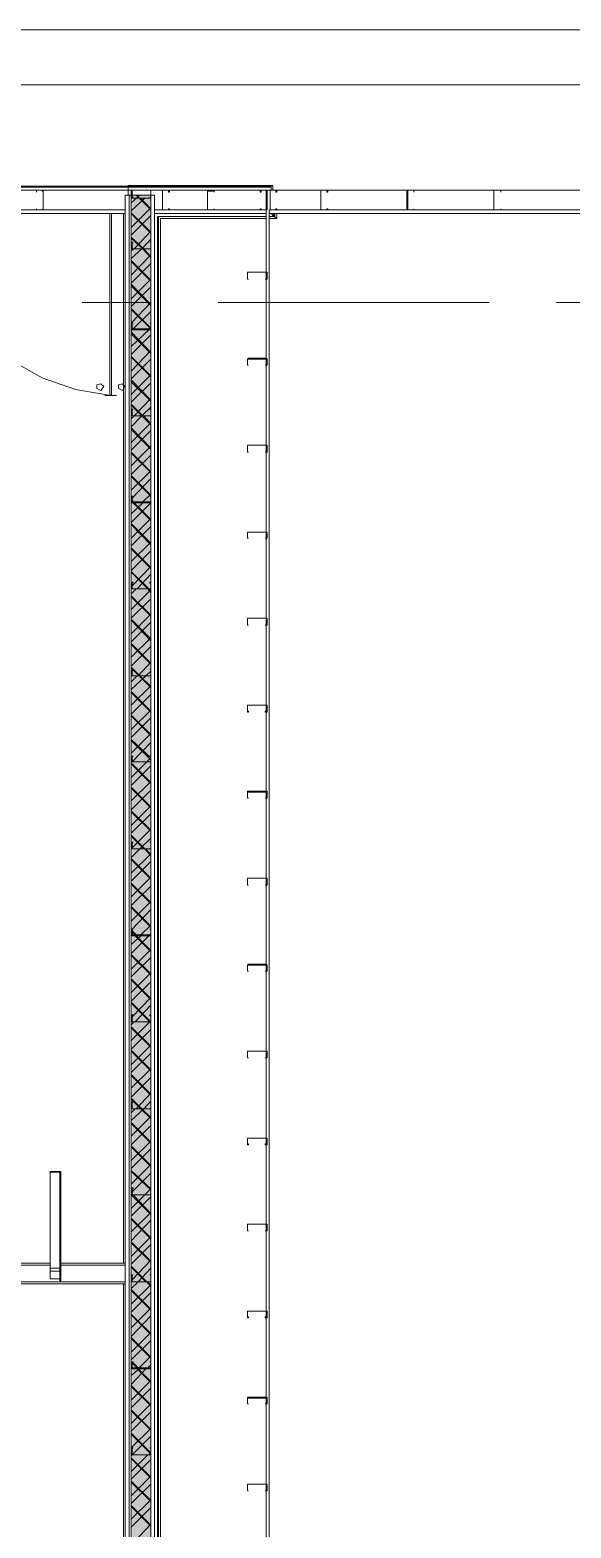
# Model space of a CAD drawing. Header units: metres. Extents: x 29 to 268, y -7 to 151.
# Drawn here: x 86.22 to 88.76, y 28.26 to 35.29 of the extents above; entities that cross this region are included whole.
import ezdxf

# ---------------------------------------------------------------- set-up
doc = ezdxf.new("R2010")
doc.units = ezdxf.units.M
doc.layers.add('HVAC - Ductos', color=5, linetype='Continuous', lineweight=50)
doc.layers.add('PDF2_Geometry', color=7, linetype='Continuous', true_color=0xaaaaaa)
doc.layers.add('PDF2_Solid Fills', color=7, linetype='Continuous', true_color=0xffffff)

msp = doc.modelspace()

# ---------------------------------------------------------------- hatches: boundary and pattern name
at = {"layer": 'PDF2_Solid Fills', "lineweight": 0, "transparency": 33554559}
h = msp.add_hatch(color=256, dxfattribs=at)
h.paths.add_polyline_path([(86.7874, 31.0433), (86.7874, 34.5129), (86.7003, 34.5129), (86.7003, 31.0433)])
h.paths.add_polyline_path([(86.7874, 26.1666), (86.7003, 26.1666), (86.7003, 24.4753), (86.7874, 24.4753)])
h.paths.add_polyline_path([(86.7874, 28.197), (86.7003, 28.197), (86.7003, 26.1712), (86.7874, 26.1712)])
h.paths.add_polyline_path([(86.7874, 31.0388), (86.7003, 31.0388), (86.7003, 28.2016), (86.7874, 28.2016)])
h = msp.add_hatch(color=256, dxfattribs=at)
h.paths.add_polyline_path([(86.7874, 24.489), (86.7874, 31.0388), (86.7003, 31.0388), (86.7003, 24.489)])
h.paths.add_polyline_path([(86.7874, 33.0737), (86.7874, 34.4991), (86.7003, 34.4991), (86.7003, 33.0737)])
h.paths.add_polyline_path([(86.7874, 33.0692), (86.7003, 33.0692), (86.7003, 31.0433), (86.7874, 31.0433)])

# ---------------------------------------------------------------- linework, layer by layer
at = {"layer": 'HVAC - Ductos', "lineweight": 0}
msp.add_lwpolyline([(88.9507, 35.0309), (81.0719, 35.0309), (81.0719, 35.2875), (88.9507, 35.2875)], close=True, dxfattribs=at)
at = {"layer": 'PDF2_Geometry', "lineweight": 0}
for points in [[(87.3511, 34.5359), (87.3511, 34.5541), (87.3511, 34.5496), (87.3511, 34.5359), (86.6819, 34.5359), (86.6819, 34.5129), (86.6819, 34.5359), (78.8535, 34.5359), (86.6819, 34.5359), (86.6819, 34.5496), (78.2256, 34.5496), (78.2256, 34.5541), (78.8856, 34.5541), (78.8856, 34.5587), (78.2256, 34.5587), (74.5497, 34.5587), (65.4059, 34.5587), (65.4059, 34.5541), (74.5497, 34.5541), (74.5497, 34.5221), (74.5497, 34.5541), (65.4059, 34.5541), (64.2463, 34.5541)], [(87.3511, 34.5541), (86.6819, 34.5541), (86.6819, 34.5587), (87.3603, 34.5587), (86.6819, 34.5587), (86.6819, 34.5541), (86.6819, 34.5496), (78.2256, 34.5496), (78.2256, 34.5359), (78.2302, 34.5359), (78.2256, 34.5359)], [(86.6682, 34.5541), (86.4069, 34.5541)], [(86.6957, 34.5129), (86.6682, 34.5129), (86.6682, 24.4753), (86.6957, 24.4753)], [(86.6819, 34.5541), (87.3511, 34.5541)], [(86.6819, 34.5496), (86.6819, 34.5541)], [(86.6819, 34.5359), (86.6819, 34.5496)], [(87.3511, 34.5496), (86.6819, 34.5496)], [(86.6819, 34.5496), (87.3511, 34.5496)], [(86.6819, 34.5359), (87.3511, 34.5359)], [(86.6957, 24.489), (86.6957, 24.4753), (86.6865, 24.4753), (86.6865, 34.5129), (86.6957, 34.5129), (86.6957, 34.4991), (86.7874, 34.4991), (86.7874, 24.489), (86.7003, 24.489)], [(86.6957, 34.4763), (86.7369, 34.5129)], [(86.7598, 34.4991), (86.6957, 34.4396)], [(86.7003, 24.4753), (86.7874, 24.4753), (86.8057, 24.4753), (86.8057, 34.5129), (86.7874, 34.5129), (86.7003, 34.5129)], [(86.7003, 34.5129), (86.7874, 34.5129), (86.7003, 34.5129), (86.7874, 34.5129), (86.8057, 34.5129), (86.8057, 24.4753), (86.7874, 24.4753), (86.7003, 24.4753), (86.7874, 24.4753)], [(86.7003, 24.4753), (86.7874, 24.4753), (86.7874, 34.5129)], [(86.7049, 34.5037), (86.7049, 34.5037)], [(86.7874, 34.4442), (86.7186, 34.5129)], [(86.7874, 34.4487), (86.7415, 34.4991)], [(86.7828, 34.5037), (86.7828, 34.5037)], [(86.8057, 24.4753), (86.8057, 34.5129), (86.8057, 24.4753)], [(88.9094, 33.7429), (88.9094, 34.5359), (88.8178, 34.5359), (88.804, 34.5359), (87.3282, 34.5359), (87.3282, 34.4442), (87.3282, 34.4259), (87.3282, 34.1508), (87.3282, 33.7475)], [(88.0202, 34.5267), (88.0202, 34.5267)], [(88.4282, 34.5267), (88.4282, 34.5267)], [(78.2256, 34.4442), (86.6682, 34.4442), (78.2256, 34.4442)], [(86.6957, 34.3617), (86.7874, 34.4533)], [(86.7874, 34.3388), (86.6957, 34.4304)], [(86.8424, 34.4442), (86.8424, 34.4442)], [(86.8424, 34.4442), (86.8424, 34.4442)], [(87.3328, 34.4442), (87.3328, 34.4442)], [(87.3328, 34.4442), (87.3328, 34.4442)], [(88.8178, 32.5237), (88.8178, 34.4442), (88.804, 34.4442), (87.3419, 34.4442), (87.3419, 34.4259), (87.3419, 24.4203)], [(87.3419, 34.4259), (87.3511, 34.4259), (87.3419, 34.4259), (87.3511, 34.4259), (87.3648, 34.4121), (87.3419, 34.4121), (87.3694, 34.4121), (87.3694, 34.4259), (87.3694, 34.4121), (87.3694, 34.4259), (87.3694, 34.4121), (87.3419, 34.4121), (87.3648, 34.4121), (87.3511, 34.4259), (87.3419, 34.4259), (87.3419, 34.4442)], [(88.0202, 34.4487), (88.0202, 34.4487)], [(88.4282, 34.4487), (88.4282, 34.4487)], [(78.2256, 34.4259), (86.6682, 34.4259), (78.2256, 34.4259), (86.6682, 34.4259), (78.2256, 34.4259)], [(86.5949, 33.5733), (86.5949, 34.4259)], [(86.604, 34.4259), (86.604, 33.5733)], [(86.6682, 29.5033), (86.6682, 34.4259), (86.6682, 29.5033)], [(86.6682, 29.5033), (86.6682, 34.4259), (86.6682, 29.5033)], [(86.7874, 34.3342), (86.6957, 34.4259)], [(86.7874, 34.4167), (86.6957, 34.325)], [(86.8194, 34.4121), (86.8194, 24.4982), (86.8194, 34.4121)], [(87.3282, 25.2316), (87.3282, 24.8282), (87.3282, 24.4662), (87.3282, 24.4203), (87.3374, 24.4203), (87.3419, 24.4203), (87.3419, 34.4259), (88.804, 34.4259), (88.804, 24.4936), (88.9094, 24.4936), (88.9094, 26.6341)], [(86.6957, 34.2517), (86.7094, 34.2608), (86.7874, 34.3433)], [(86.7874, 34.2241), (86.7553, 34.2608), (86.6957, 34.3158)], [(86.7874, 34.2196), (86.7507, 34.2608), (86.6957, 34.3113)], [(86.7874, 34.3067), (86.7461, 34.2608), (86.6957, 34.215)], [(86.6957, 34.1371), (86.7874, 34.2333)], [(86.7874, 34.1141), (86.6957, 34.2058)], [(86.7874, 34.1095), (86.6957, 34.2013)], [(86.7874, 34.1921), (86.6957, 34.1004)], [(86.6957, 34.0271), (86.7874, 34.1187)], [(86.7874, 33.9995), (86.6957, 34.0958)], [(86.7874, 33.995), (86.6957, 34.0867)], [(86.7874, 34.0821), (86.6957, 33.9904)], [(87.2457, 34.1187), (87.2457, 34.1187)], [(87.2457, 34.1187), (87.2457, 34.1187)], [(87.3236, 34.1187), (87.3236, 34.1187)], [(87.3236, 34.1187), (87.3236, 34.1187)], [(86.7828, 34.0087), (86.4665, 34.0087)], [(86.6957, 33.9125), (86.7874, 34.0087)], [(88.3732, 34.0087), (87.1036, 34.0087)], [(89.0057, 34.0087), (88.6894, 34.0087)], [(86.7874, 33.8896), (86.6957, 33.9813)], [(86.7874, 33.885), (86.6957, 33.9767)], [(86.7874, 33.9675), (86.7049, 33.885)], [(86.7049, 33.8804), (86.6957, 33.8758)], [(86.6957, 33.8025), (86.7782, 33.8804)], [(86.7874, 33.775), (86.6957, 33.8713)], [(86.7003, 33.885), (86.7003, 33.885)], [(86.7049, 33.9125), (86.7049, 33.9125)], [(86.7782, 33.885), (86.7874, 33.8942)], [(86.7828, 33.9125), (86.7828, 33.9125)], [(86.7874, 33.885), (86.7874, 33.885)], [(86.7874, 33.7704), (86.6957, 33.8621)], [(86.7874, 33.8575), (86.6957, 33.7658)], [(86.1228, 33.7475), (86.1319, 33.7383), (86.2786, 33.6558), (86.4344, 33.6008), (86.5995, 33.5733)], [(86.6957, 33.6879), (86.7874, 33.7842)], [(86.7874, 33.665), (86.6957, 33.7567)], [(86.7874, 33.6604), (86.6957, 33.7521)], [(86.7874, 33.7429), (86.6957, 33.6513)], [(87.3282, 33.7429), (87.3282, 33.3396), (87.3282, 32.9317), (87.3282, 32.5283), (87.3282, 32.1204), (87.3282, 31.7171)], [(86.6957, 33.5779), (86.7874, 33.6696)], [(87.2457, 33.7154), (87.2457, 33.7154)], [(87.2457, 33.7154), (87.2457, 33.7154)], [(87.3236, 33.7154), (87.3236, 33.7154)], [(87.3236, 33.7154), (87.3236, 33.7154)], [(86.7874, 33.5504), (86.6957, 33.6467)], [(86.7874, 33.5458), (86.6957, 33.6375)], [(86.7874, 33.6329), (86.6957, 33.5413)], [(86.5719, 33.5733), (86.6269, 33.5733)], [(86.6957, 33.4633), (86.7094, 33.4771), (86.7874, 33.5595)], [(86.7507, 33.4771), (86.6957, 33.5321)], [(86.7874, 33.4358), (86.7461, 33.4771), (86.6957, 33.5275)], [(86.7874, 33.5183), (86.7461, 33.4771), (86.6957, 33.4267)], [(86.7003, 33.4771), (86.7003, 33.4771)], [(86.7049, 33.5092), (86.7049, 33.5092)], [(86.7874, 33.4404), (86.7553, 33.4771)], [(86.7828, 33.5092), (86.7828, 33.5092)], [(86.7874, 33.4771), (86.7874, 33.4771)], [(86.7874, 33.4771), (86.7874, 33.4771)], [(86.6957, 33.3533), (86.7874, 33.445)], [(86.7874, 33.3258), (86.6957, 33.4221)], [(86.7874, 33.3213), (86.6957, 33.4129)], [(86.7874, 33.4083), (86.6957, 33.3167)], [(86.6957, 33.2433), (86.7874, 33.335)], [(86.7874, 33.2158), (86.6957, 33.3075)], [(87.2457, 33.3075), (87.2457, 33.3075)], [(87.2457, 33.3075), (87.2457, 33.3075)], [(87.3236, 33.3075), (87.3236, 33.3075)], [(87.3236, 33.3075), (87.3236, 33.3075)], [(86.7874, 33.2112), (86.6957, 33.3029)], [(86.7874, 33.2937), (86.6957, 33.2021)], [(86.6957, 33.1287), (86.7874, 33.2204)], [(86.7874, 33.1058), (86.6957, 33.1975)], [(86.7874, 33.1012), (86.6957, 33.1929)], [(86.7874, 33.1837), (86.7003, 33.0921)], [(86.7049, 33.1012), (86.7049, 33.1012)], [(86.7507, 33.0737), (86.7874, 33.1104)], [(86.7828, 33.1012), (86.7828, 33.1012)], [(86.7874, 33.0692), (86.6957, 32.9775)], [(86.6957, 33.0187), (86.7507, 33.0692)], [(86.7874, 32.9912), (86.7094, 33.0692), (86.7003, 33.0829)], [(86.7874, 32.9867), (86.7049, 33.0692), (86.7003, 33.0783)], [(86.7003, 33.0737), (86.7003, 33.0737)], [(86.7874, 33.0737), (86.7874, 33.0737)], [(86.6957, 32.9041), (86.7874, 32.9958)], [(86.7874, 32.8812), (86.6957, 32.9729)], [(86.7874, 32.8721), (86.6957, 32.9683)], [(86.7874, 32.9592), (86.6957, 32.8675)], [(86.6957, 32.7942), (86.7874, 32.8858)], [(87.2457, 32.9041), (87.2457, 32.9041)], [(87.2457, 32.9041), (87.2457, 32.9041)], [(87.3236, 32.9041), (87.3236, 32.9041)], [(87.3236, 32.9041), (87.3236, 32.9041)], [(86.7874, 32.7667), (86.6957, 32.8583)], [(86.7874, 32.7621), (86.6957, 32.8537)], [(86.7874, 32.8446), (86.6957, 32.7529)], [(86.7874, 32.6567), (86.7782, 32.6658), (86.6957, 32.7483)], [(86.7874, 32.6475), (86.7736, 32.6658), (86.6957, 32.7437)], [(86.7003, 32.6796), (86.7874, 32.7712)], [(86.7874, 32.7345), (86.7232, 32.6658)], [(86.7186, 32.6658), (86.6957, 32.6429)], [(86.6957, 32.5696), (86.7874, 32.6612)], [(86.7874, 32.5421), (86.6957, 32.6337)], [(86.7874, 32.5375), (86.6957, 32.6291)], [(86.7874, 32.62), (86.6957, 32.5283)], [(86.7003, 32.6658), (86.7003, 32.6658)], [(86.7874, 32.6658), (86.7874, 32.6658)], [(86.7874, 32.6658), (86.7874, 32.6658)], [(86.6957, 32.4549), (86.7874, 32.5467)], [(86.7874, 32.4321), (86.6957, 32.5237)], [(86.7874, 32.4229), (86.6957, 32.5192)], [(86.7874, 32.51), (86.6957, 32.4183)], [(87.2457, 32.4962), (87.2457, 32.4962)], [(87.2457, 32.4962), (87.2457, 32.4962)], [(87.3236, 32.4962), (87.3236, 32.4962)], [(87.3236, 32.4962), (87.3236, 32.4962)], [(86.6957, 32.345), (86.7874, 32.4367)], [(86.7874, 32.3175), (86.6957, 32.4092)], [(86.7874, 32.3129), (86.6957, 32.4046)], [(86.7874, 32.3954), (86.6957, 32.3037)], [(86.7278, 32.2579), (86.7874, 32.3221)], [(86.7874, 32.2075), (86.7369, 32.2579), (86.6957, 32.2991)], [(86.7874, 32.2029), (86.7324, 32.2579), (86.6957, 32.2946)], [(86.7874, 32.2808), (86.7644, 32.2579), (86.6957, 32.1937)], [(86.6957, 32.2304), (86.7232, 32.2579)], [(86.7049, 32.29), (86.7049, 32.29)], [(86.7828, 32.29), (86.7828, 32.29)], [(86.6957, 32.1204), (86.7874, 32.2121)], [(86.7874, 32.0929), (86.6957, 32.1845)], [(86.7874, 32.0883), (86.6957, 32.1799)], [(86.7874, 32.1708), (86.6957, 32.0791)], [(86.6957, 32.0058), (86.7874, 32.0975)], [(86.7874, 31.9829), (86.6957, 32.0745)], [(86.7874, 31.9783), (86.6957, 32.07)], [(86.7874, 32.0608), (86.6957, 31.9692)], [(86.6957, 31.8958), (86.7874, 31.9875)], [(86.6957, 31.7812), (86.769, 31.8546), (86.7874, 31.8729), (86.6957, 31.96)], [(86.7874, 31.8638), (86.6957, 31.9554)], [(86.7874, 31.9462), (86.7003, 31.8546)], [(86.7874, 31.7583), (86.6957, 31.85)], [(86.7874, 31.7537), (86.6957, 31.8454)], [(86.7874, 31.8362), (86.6957, 31.7446)], [(86.7003, 31.8546), (86.7003, 31.8546)], [(86.7049, 31.8821), (86.7049, 31.8821)], [(86.7828, 31.8821), (86.7828, 31.8821)], [(86.7874, 31.8546), (86.7874, 31.8546)], [(86.7874, 31.8546), (86.7874, 31.8546)], [(86.6957, 31.6712), (86.7874, 31.7629)], [(86.7874, 31.6437), (86.6957, 31.7354)], [(86.7874, 31.6391), (86.6957, 31.7308)], [(86.7874, 31.7216), (86.6957, 31.6299)], [(87.3282, 31.7125), (87.3282, 31.3092), (87.3282, 30.9058)], [(86.6957, 31.5566), (86.7874, 31.6483)], [(86.7874, 31.5337), (86.6957, 31.6254)], [(86.7874, 31.5291), (86.6957, 31.6208)], [(87.2457, 31.685), (87.2457, 31.685)], [(87.2457, 31.685), (87.2457, 31.685)], [(87.3236, 31.685), (87.3236, 31.685)], [(87.3236, 31.685), (87.3236, 31.685)], [(86.7874, 31.6116), (86.6957, 31.52)], [(86.6957, 31.4466), (86.7874, 31.5383)], [(86.7874, 31.4146), (86.7598, 31.4466), (86.6957, 31.5108)], [(86.7553, 31.4466), (86.6957, 31.5062)], [(86.7874, 31.4971), (86.7369, 31.4466), (86.6957, 31.4054)], [(86.7049, 31.4787), (86.7049, 31.4787)], [(86.7828, 31.4787), (86.7828, 31.4787)], [(86.6957, 31.3321), (86.7874, 31.4237)], [(86.7003, 31.4466), (86.7003, 31.4466)], [(86.7874, 31.4192), (86.7644, 31.4466)], [(86.7874, 31.4466), (86.7874, 31.4466)], [(86.7874, 31.4466), (86.7874, 31.4466)], [(86.7874, 31.3092), (86.6957, 31.4008)], [(86.7874, 31.3046), (86.6957, 31.3962)], [(86.7874, 31.3871), (86.6957, 31.2954)], [(86.6957, 31.2221), (86.7874, 31.3138)], [(86.7874, 31.1946), (86.6957, 31.2862)], [(86.7874, 31.19), (86.6957, 31.2816)], [(86.7874, 31.2725), (86.6957, 31.1808)], [(87.2457, 31.2771), (87.2457, 31.2771)], [(87.2457, 31.2771), (87.2457, 31.2771)], [(87.3236, 31.2771), (87.3236, 31.2771)], [(87.3236, 31.2771), (87.3236, 31.2771)], [(86.6957, 31.1075), (86.7874, 31.1991)], [(86.7874, 31.0845), (86.6957, 31.1762)], [(86.7874, 31.0799), (86.6957, 31.1716)], [(86.7874, 31.1625), (86.7003, 31.0708)], [(86.7186, 31.0433), (86.7003, 31.0616)], [(86.714, 31.0433), (86.7003, 31.0571)], [(86.7049, 31.0708), (86.7049, 31.0708)], [(86.7415, 31.0433), (86.7874, 31.0891)], [(86.7828, 31.0708), (86.7828, 31.0708)], [(86.7782, 31.0388), (86.6957, 30.9562)], [(86.6957, 30.9975), (86.7415, 31.0388)], [(86.7003, 31.0433), (86.7003, 31.0433)], [(86.7874, 30.9654), (86.714, 31.0388)], [(86.7874, 30.97), (86.7186, 31.0388)], [(86.7874, 31.0479), (86.7828, 31.0433)], [(86.7874, 31.0433), (86.7874, 31.0433)], [(86.6957, 30.8829), (86.7874, 30.9745)], [(86.7874, 30.86), (86.6957, 30.9516)], [(86.7874, 30.8554), (86.6957, 30.9471)], [(86.7874, 30.9379), (86.6957, 30.8462)], [(86.6957, 30.7729), (86.7874, 30.8646)], [(87.2457, 30.8737), (87.2457, 30.8737)], [(87.2457, 30.8737), (87.2457, 30.8737)], [(87.3236, 30.8737), (87.3236, 30.8737)], [(87.3236, 30.8737), (87.3236, 30.8737)], [(87.3282, 30.9012), (87.3282, 30.4979), (87.3282, 30.09), (87.3282, 29.6866), (87.3282, 29.2787), (87.3282, 28.8754)], [(86.7874, 30.7454), (86.6957, 30.8371)], [(86.7874, 30.7408), (86.6957, 30.8325)], [(86.7874, 30.8233), (86.6957, 30.7316)], [(86.7874, 30.6354), (86.6957, 30.727)], [(86.7874, 30.6308), (86.7828, 30.6354), (86.6957, 30.7225)], [(86.7003, 30.6583), (86.7874, 30.75)], [(86.7874, 30.7133), (86.714, 30.6354)], [(86.7094, 30.6354), (86.6957, 30.6216)], [(86.6957, 30.5483), (86.7828, 30.6354)], [(86.7003, 30.6354), (86.7003, 30.6354)], [(86.7874, 30.6354), (86.7874, 30.6354)], [(86.7874, 30.6354), (86.7874, 30.6354)], [(86.7874, 30.6354), (86.7874, 30.6354)], [(86.7874, 30.5208), (86.6957, 30.6125)], [(86.7874, 30.5162), (86.6957, 30.6079)], [(86.7874, 30.5987), (86.6957, 30.507)], [(86.6957, 30.4337), (86.7874, 30.5254)], [(86.7874, 30.4108), (86.6957, 30.5025)], [(86.7874, 30.4062), (86.6957, 30.4979)], [(86.7874, 30.4888), (86.6957, 30.397)], [(87.2457, 30.4658), (87.2457, 30.4658)], [(87.2457, 30.4658), (87.2457, 30.4658)], [(87.3236, 30.4658), (87.3236, 30.4658)], [(87.3236, 30.4658), (87.3236, 30.4658)], [(86.6957, 30.3237), (86.7874, 30.4154)], [(86.7874, 30.2962), (86.6957, 30.3879)], [(86.7874, 30.2916), (86.6957, 30.3833)], [(86.7874, 30.3741), (86.6957, 30.2825)], [(86.7186, 30.2275), (86.7874, 30.3008)], [(86.7874, 30.1862), (86.7461, 30.2275), (86.6957, 30.2779)], [(86.7874, 30.1816), (86.7415, 30.2275), (86.6957, 30.2733)], [(86.7874, 30.2641), (86.7553, 30.2275), (86.6957, 30.1725)], [(86.6957, 30.2092), (86.714, 30.2275)], [(86.7049, 30.2595), (86.7049, 30.2595)], [(86.7828, 30.2595), (86.7828, 30.2595)], [(86.6957, 30.0991), (86.7874, 30.1908)], [(86.7874, 30.0716), (86.6957, 30.1633)], [(86.7874, 30.067), (86.6957, 30.1587)], [(86.7874, 30.1495), (86.6957, 30.0579)], [(86.6957, 29.9845), (86.7874, 30.0762)], [(86.7874, 29.9616), (86.6957, 30.0533)], [(86.7874, 29.957), (86.6957, 30.0487)], [(86.7874, 30.0396), (86.6957, 29.9479)], [(86.3153, 29.4666), (86.3153, 29.9342), (86.3153, 29.4666), (86.3565, 29.4666), (86.3611, 29.4666), (86.3611, 29.462)], [(86.6957, 29.8745), (86.7874, 29.9662)], [(86.6957, 29.76), (86.7598, 29.8241), (86.7874, 29.8516), (86.6957, 29.9388)], [(86.7874, 29.847), (86.6957, 29.9342)], [(86.3611, 29.8883), (86.3611, 29.4804), (86.3611, 29.4299), (86.3611, 29.4254), (86.3611, 29.4208), (86.3656, 29.4208), (86.3656, 29.8883)], [(86.7874, 29.925), (86.7003, 29.8379)], [(86.7874, 29.7325), (86.6957, 29.8241)], [(86.7874, 29.815), (86.6957, 29.7233)], [(86.7003, 29.8241), (86.7003, 29.8287)], [(86.7003, 29.8241), (86.7003, 29.8241)], [(86.7874, 29.737), (86.7049, 29.8241)], [(86.7874, 29.8241), (86.7874, 29.8241)], [(86.7874, 29.8241), (86.7874, 29.8241)], [(86.6957, 29.65), (86.7874, 29.7416)], [(86.7874, 29.6225), (86.6957, 29.7141)], [(86.7874, 29.6179), (86.6957, 29.7095)], [(86.7874, 29.7049), (86.6957, 29.6087)], [(87.2457, 29.6546), (87.2457, 29.6546)], [(87.2457, 29.6546), (87.2457, 29.6546)], [(87.3236, 29.6546), (87.3236, 29.6546)], [(87.3236, 29.6546), (87.3236, 29.6546)], [(86.6957, 29.5354), (86.7874, 29.627)], [(86.7874, 29.5124), (86.6957, 29.6041)], [(86.7874, 29.5079), (86.6957, 29.5995)], [(86.7874, 29.5904), (86.6957, 29.4987)], [(86.7003, 29.4254), (86.7874, 29.517)], [(83.7669, 29.4942), (86.3153, 29.4942)], [(86.3656, 29.4942), (86.6682, 29.4942)], [(86.6682, 29.5033), (86.6498, 29.5033)], [(86.7874, 29.3933), (86.769, 29.4162), (86.6957, 29.4896)], [(86.7644, 29.4162), (86.6957, 29.485)], [(86.7874, 29.4804), (86.7278, 29.4162), (86.6957, 29.3842)], [(86.7049, 29.4483), (86.7049, 29.4483)], [(86.7828, 29.4483), (86.7828, 29.4483)], [(86.6682, 29.4162), (78.2256, 29.4162)], [(78.2897, 29.407), (78.2897, 28.8662), (78.2897, 29.407), (78.2256, 29.407), (86.6682, 29.407), (79.3256, 29.407), (79.3256, 28.8662), (79.3256, 29.407)], [(86.6498, 29.407), (86.6682, 29.407)], [(86.6682, 29.407), (86.6682, 24.4753), (86.6682, 29.407)], [(86.6682, 29.407), (86.6682, 24.4753), (86.6682, 29.407)], [(86.6957, 29.3108), (86.7874, 29.4024)], [(86.7874, 29.2879), (86.6957, 29.3796)], [(86.7874, 29.2833), (86.6957, 29.375)], [(86.7003, 29.4162), (86.7003, 29.4162)], [(86.7874, 29.3979), (86.7736, 29.4162)], [(86.7874, 29.4162), (86.7874, 29.4162)], [(86.7874, 29.4162), (86.7874, 29.4162)], [(86.7874, 29.3658), (86.6957, 29.2741)], [(86.6957, 29.2008), (86.7874, 29.2924)], [(86.7874, 29.1733), (86.6957, 29.265)], [(86.7874, 29.1687), (86.6957, 29.2604)], [(86.7874, 29.2558), (86.6957, 29.1595)], [(86.6957, 29.0862), (86.7874, 29.1779)], [(86.7874, 29.0633), (86.6957, 29.1549)], [(86.7874, 29.0587), (86.6957, 29.1504)], [(86.7874, 29.1412), (86.6957, 29.0495)], [(86.7278, 29.0129), (86.7003, 29.0404)], [(86.7232, 29.0129), (86.7003, 29.0358)], [(86.7049, 29.0404), (86.7049, 29.0404)], [(86.7324, 29.0129), (86.7874, 29.0679)], [(86.7874, 29.0266), (86.7736, 29.0129)], [(86.7828, 29.0404), (86.7828, 29.0404)], [(86.769, 29.0129), (86.6957, 28.935)], [(86.6957, 28.9762), (86.7324, 29.0083)], [(86.6957, 28.8616), (86.7874, 28.9533)], [(86.7003, 29.0129), (86.7003, 29.0129)], [(86.7874, 28.9442), (86.7232, 29.0083)], [(86.7874, 28.9487), (86.7278, 29.0083)], [(86.7874, 29.0129), (86.7874, 29.0129)], [(86.7874, 28.8387), (86.6957, 28.9304)], [(86.7874, 28.8342), (86.6957, 28.9258)], [(86.7874, 28.9166), (86.6957, 28.825)], [(86.6957, 28.7516), (86.7874, 28.8433)], [(86.7874, 28.7241), (86.6957, 28.8158)], [(86.7874, 28.7196), (86.6957, 28.8112)], [(87.2457, 28.8433), (87.2457, 28.8433)], [(87.2457, 28.8433), (87.2457, 28.8433)], [(87.3236, 28.8433), (87.3236, 28.8433)], [(87.3236, 28.8433), (87.3236, 28.8433)], [(87.3282, 28.8708), (87.3282, 28.4674), (87.3282, 28.0595), (87.3282, 27.6562), (87.3282, 27.2483), (87.3282, 26.8587), (87.3282, 26.4508), (87.3282, 26.0474), (87.3282, 25.6395), (87.3282, 25.2362)], [(86.7874, 28.8066), (86.6957, 28.715)], [(86.6957, 28.637), (86.7874, 28.7287)], [(86.7782, 28.6049), (86.7874, 28.6141), (86.6957, 28.7058)], [(86.7874, 28.6095), (86.6957, 28.7012)], [(86.7874, 28.692), (86.7003, 28.6049), (86.6957, 28.6004)], [(86.6957, 28.527), (86.7736, 28.6049)], [(86.7003, 28.6049), (86.7003, 28.6049)], [(86.7049, 28.637), (86.7049, 28.637)], [(86.7828, 28.637), (86.7828, 28.637)], [(86.7874, 28.6049), (86.7874, 28.6049)], [(86.7874, 28.6049), (86.7874, 28.6049)], [(86.7874, 28.4995), (86.6957, 28.5912)], [(86.7874, 28.495), (86.6957, 28.5866)], [(86.7874, 28.582), (86.6957, 28.4904)], [(86.6957, 28.4124), (86.7874, 28.5041)], [(86.7874, 28.3896), (86.6957, 28.4812)], [(86.7874, 28.385), (86.6957, 28.4766)], [(86.7874, 28.4674), (86.6957, 28.3758)], [(86.6957, 28.3024), (86.7874, 28.3942)], [(87.2457, 28.4354), (87.2457, 28.4354)], [(87.2457, 28.4354), (87.2457, 28.4354)], [(87.3236, 28.4354), (87.3236, 28.4354)], [(87.3236, 28.4354), (87.3236, 28.4354)], [(86.7874, 28.275), (86.6957, 28.3666)], [(86.7874, 28.2704), (86.6957, 28.362)], [(86.7874, 28.3574), (86.6957, 28.2658)], [(86.7094, 28.197), (86.7874, 28.2796)]]:
    msp.add_lwpolyline(points, dxfattribs=at)
for points in [[(86.6819, 34.5541), (78.2256, 34.5541)], [(86.2511, 34.4442), (86.2786, 34.4442), (86.2832, 34.4442), (86.2832, 34.4487), (86.2832, 34.5313), (86.2832, 34.5359), (86.2786, 34.5359), (86.2511, 34.5359), (86.2511, 34.5267), (86.2511, 34.5359), (86.2786, 34.5359), (86.2786, 34.5313), (86.2832, 34.5313), (86.2832, 34.4487), (86.2786, 34.4442), (86.2511, 34.4442), (86.2511, 34.4487)], [(86.2511, 34.4442), (86.2786, 34.4442), (86.2832, 34.4442), (86.2832, 34.4487), (86.2832, 34.5313), (86.2832, 34.5359), (86.2786, 34.5359), (86.2511, 34.5359), (86.2511, 34.5267), (86.2511, 34.5359), (86.2786, 34.5359), (86.2786, 34.5313), (86.2832, 34.5313), (86.2832, 34.4487), (86.2786, 34.4442), (86.2511, 34.4442), (86.2511, 34.4487)], [(86.6682, 34.5129), (86.6682, 24.4753), (86.6865, 24.4753), (86.6865, 34.5129)], [(87.3511, 34.5359), (87.3511, 34.5541), (86.6819, 34.5541), (87.3511, 34.5541)], [(86.6957, 34.5129), (86.6865, 34.5129), (86.6865, 24.4753), (86.6957, 24.4753)], [(86.6957, 34.5313), (86.7003, 34.5359), (86.7874, 34.5359), (86.7874, 34.5313), (86.7874, 34.5037), (86.7828, 34.5037), (86.7874, 34.5037), (86.7874, 34.5313), (86.7874, 34.5359), (86.7003, 34.5359), (86.7003, 34.5313), (86.7003, 34.5037), (86.7049, 34.5037), (86.6957, 34.5037)], [(86.6957, 24.4753), (86.6957, 24.489), (86.6957, 34.4991), (86.6957, 34.5129)], [(86.8057, 34.5129), (86.7874, 34.5129), (86.7874, 24.4753), (86.8057, 24.4753)], [(86.8424, 34.4442), (86.8424, 34.5313), (86.8424, 34.5359), (86.8745, 34.5359), (86.8745, 34.5267), (86.8699, 34.5267), (86.8699, 34.5359), (86.8424, 34.5359), (86.8424, 34.5313), (86.8424, 34.4442), (86.8699, 34.4442), (86.8699, 34.4487), (86.8745, 34.4487), (86.8745, 34.4442)], [(87.0853, 34.5359), (87.0532, 34.5359), (87.0532, 34.5313), (87.0532, 34.4442), (87.0853, 34.4442), (87.0853, 34.4487), (87.0853, 34.4442), (87.0532, 34.4442), (87.0532, 34.5313), (87.0853, 34.5313), (87.0853, 34.5267)], [(87.3328, 34.5359), (87.3328, 34.5313), (87.3328, 34.4442), (87.3007, 34.4442), (87.3007, 34.4487), (87.3053, 34.4487), (87.3053, 34.4442), (87.3328, 34.4442), (87.3328, 34.5313), (87.3328, 34.5359), (87.3053, 34.5359), (87.3053, 34.5267), (87.3007, 34.5267), (87.3007, 34.5359)], [(87.3465, 34.4442), (87.3465, 34.4487), (87.3465, 34.5313), (87.3465, 34.5359), (87.3786, 34.5359), (87.3786, 34.5267), (87.374, 34.5267), (87.374, 34.5359), (87.3465, 34.5359), (87.3465, 34.5313), (87.3465, 34.4487), (87.3465, 34.4442), (87.374, 34.4442), (87.374, 34.4487), (87.3786, 34.4487), (87.3786, 34.4442)], [(87.3603, 34.5587), (87.3603, 34.5359)], [(87.5848, 34.4442), (87.5848, 34.4487), (87.5848, 34.5313), (87.5848, 34.5359), (87.617, 34.5359), (87.617, 34.5267), (87.6124, 34.5267), (87.6124, 34.5359), (87.5848, 34.5359), (87.5848, 34.5313), (87.5848, 34.4487), (87.5848, 34.4442), (87.6124, 34.4442), (87.6124, 34.4487), (87.617, 34.4487), (87.617, 34.4442)], [(87.9928, 34.4442), (87.9882, 34.4442), (87.9882, 34.4487), (87.9882, 34.5313), (87.9882, 34.5359), (87.9928, 34.5359), (88.0202, 34.5359), (88.0202, 34.5267), (88.0202, 34.5359), (87.9928, 34.5359), (87.9928, 34.5313), (87.9928, 34.4487), (87.9928, 34.4442), (88.0202, 34.4442)], [(88.3961, 34.4442), (88.3961, 34.4487), (88.3961, 34.5313), (88.3961, 34.5359), (88.4282, 34.5359), (88.4282, 34.5267), (88.4282, 34.5359), (88.3961, 34.5359), (88.3961, 34.5313), (88.3961, 34.4487), (88.3961, 34.4442), (88.4282, 34.4442)], [(86.8057, 34.4442), (87.3282, 34.4442)], [(88.0202, 34.4487), (88.0202, 34.4442)], [(88.4282, 34.4487), (88.4282, 34.4442)], [(86.659, 34.4259), (86.659, 29.5033)], [(86.659, 34.4259), (86.659, 29.5033)], [(86.6682, 34.4259), (86.6682, 29.5033)], [(86.6682, 34.4259), (86.6682, 29.5033)], [(86.8057, 34.4259), (86.8057, 24.4845), (87.3282, 24.4845), (86.8057, 24.4845), (87.3282, 24.4845), (86.8057, 24.4845), (87.3282, 24.4845), (86.8057, 24.4845), (86.8057, 34.4259), (87.3282, 34.4259), (86.8057, 34.4259), (87.3282, 34.4259), (86.8057, 34.4259), (87.3282, 34.4259)], [(86.8194, 34.4121), (87.3282, 34.4121), (86.8194, 34.4121), (87.3282, 34.4121), (86.8194, 34.4121), (87.3282, 34.4121), (86.8194, 34.4121), (86.8194, 24.4982), (87.3282, 24.4982), (86.8194, 24.4982), (87.3282, 24.4982), (86.8194, 24.4982), (87.3282, 24.4982), (86.8194, 24.4982)], [(86.8194, 24.4982), (86.8194, 34.4121), (87.3282, 34.4121), (86.8194, 34.4121), (86.8194, 24.4982), (87.3282, 24.4982)], [(86.824, 34.4121), (86.824, 24.4982)], [(86.8332, 34.4029), (86.8332, 24.512), (87.3282, 24.512), (86.8332, 24.512), (86.8332, 34.4029), (87.3282, 34.4029)], [(87.3648, 34.4121), (87.3419, 34.4121), (87.3694, 34.4121), (87.3694, 34.4075), (87.374, 34.4075), (87.374, 34.4029), (87.3786, 34.4029), (87.374, 34.4029), (87.374, 34.4075), (87.3694, 34.4075), (87.3694, 34.4121), (87.3419, 34.4121), (87.3648, 34.4121), (87.3648, 34.4259)], [(87.3419, 34.4029), (87.3786, 34.4029), (87.3786, 34.4259), (87.3786, 34.4029)], [(86.6957, 34.2929), (86.6957, 34.2654), (86.7003, 34.2608), (86.7874, 34.2608), (86.7874, 34.2654), (86.7874, 34.2929), (86.7828, 34.2929), (86.7874, 34.2929), (86.7874, 34.2654), (86.7874, 34.2608), (86.7003, 34.2608), (86.7003, 34.2654), (86.7003, 34.2929), (86.7049, 34.2929)], [(87.2411, 34.1508), (87.2457, 34.1508), (87.3282, 34.1508), (87.3328, 34.1508), (87.3328, 34.1187), (87.3236, 34.1187), (87.3328, 34.1187), (87.3328, 34.1508), (87.3282, 34.1508), (87.2457, 34.1508), (87.2411, 34.1508), (87.2411, 34.1187)], [(87.2411, 34.1508), (87.2457, 34.1508), (87.3282, 34.1508), (87.3328, 34.1508), (87.3328, 34.1187), (87.3236, 34.1187), (87.3328, 34.1187), (87.3328, 34.1508), (87.3282, 34.1508), (87.2457, 34.1508), (87.2411, 34.1508), (87.2411, 34.1187)], [(87.2457, 34.1187), (87.2411, 34.1187)], [(87.2457, 34.1187), (87.2411, 34.1187)], [(86.7874, 33.885), (86.7874, 33.8804), (86.7003, 33.8804), (86.7003, 33.885), (86.6957, 33.885), (86.6957, 33.9125), (86.7049, 33.9125), (86.7003, 33.9125), (86.7003, 33.885), (86.7874, 33.885), (86.7874, 33.9125)], [(86.7828, 33.9125), (86.7874, 33.9125)], [(87.2411, 33.7429), (87.2457, 33.7475), (87.3282, 33.7475), (87.3328, 33.7429), (87.3328, 33.7154), (87.3236, 33.7154), (87.3328, 33.7154), (87.3328, 33.7429), (87.3282, 33.7429), (87.2457, 33.7429), (87.2411, 33.7429), (87.2411, 33.7154)], [(87.2411, 33.7429), (87.2457, 33.7475), (87.3282, 33.7475), (87.3328, 33.7429), (87.3328, 33.7154), (87.3236, 33.7154), (87.3328, 33.7154), (87.3328, 33.7429), (87.3282, 33.7429), (87.2457, 33.7429), (87.2411, 33.7429), (87.2411, 33.7154)], [(87.2457, 33.7154), (87.2411, 33.7154)], [(87.2457, 33.7154), (87.2411, 33.7154)], [(86.5674, 33.6146), (86.5536, 33.6283), (86.5353, 33.6237), (86.5353, 33.6054), (86.5536, 33.5963)], [(86.6636, 33.6146), (86.6544, 33.5963), (86.6361, 33.6054), (86.6361, 33.6237), (86.6544, 33.6283)], [(86.7874, 33.4771), (86.7003, 33.4771), (86.6957, 33.4771), (86.6957, 33.5092), (86.7049, 33.5092), (86.7003, 33.5092), (86.7003, 33.4771), (86.7874, 33.4771), (86.7874, 33.5092)], [(86.7828, 33.5092), (86.7874, 33.5092)], [(87.2411, 33.3396), (87.2457, 33.3396), (87.3282, 33.3396), (87.3328, 33.3396), (87.3328, 33.3075), (87.3236, 33.3075), (87.3328, 33.3075), (87.3328, 33.3396), (87.3282, 33.3396), (87.2457, 33.3396), (87.2411, 33.3396), (87.2411, 33.3075)], [(87.2411, 33.3396), (87.2457, 33.3396), (87.3282, 33.3396), (87.3328, 33.3396), (87.3328, 33.3075), (87.3236, 33.3075), (87.3328, 33.3075), (87.3328, 33.3396), (87.3282, 33.3396), (87.2457, 33.3396), (87.2411, 33.3396), (87.2411, 33.3075)], [(87.2457, 33.3075), (87.2411, 33.3075)], [(87.2457, 33.3075), (87.2411, 33.3075)], [(86.7874, 33.0737), (86.7874, 33.0692), (86.7003, 33.0692), (86.6957, 33.0737), (86.6957, 33.1012), (86.7049, 33.1012), (86.7003, 33.1012), (86.7003, 33.0737), (86.7874, 33.0737), (86.7874, 33.1012)], [(86.7828, 33.1012), (86.7874, 33.1012)], [(87.2411, 32.9317), (87.2457, 32.9317), (87.3282, 32.9317), (87.3328, 32.9317), (87.3328, 32.9041), (87.3236, 32.9041), (87.3328, 32.9041), (87.3328, 32.9317), (87.3282, 32.9317), (87.2457, 32.9317), (87.2411, 32.9317), (87.2411, 32.9041)], [(87.2411, 32.9317), (87.2457, 32.9317), (87.3282, 32.9317), (87.3328, 32.9317), (87.3328, 32.9041), (87.3236, 32.9041), (87.3328, 32.9041), (87.3328, 32.9317), (87.3282, 32.9317), (87.2457, 32.9317), (87.2411, 32.9317), (87.2411, 32.9041)], [(87.2457, 32.9041), (87.2411, 32.9041)], [(87.2457, 32.9041), (87.2411, 32.9041)], [(86.7874, 32.6658), (86.7003, 32.6658), (86.6957, 32.6658), (86.6957, 32.6979), (86.7049, 32.6979), (86.7049, 32.6933), (86.7003, 32.6933), (86.7003, 32.6658), (86.7874, 32.6658), (86.7874, 32.6933), (86.7828, 32.6933), (86.7828, 32.6979), (86.7874, 32.6979)], [(87.2411, 32.5237), (87.2411, 32.5283), (87.2457, 32.5283), (87.3282, 32.5283), (87.3328, 32.5283), (87.3328, 32.5237), (87.3328, 32.4962), (87.3236, 32.4962), (87.3328, 32.4962), (87.3328, 32.5237), (87.3282, 32.5283), (87.2457, 32.5283), (87.2411, 32.5283), (87.2411, 32.5237), (87.2411, 32.4962)], [(87.2411, 32.5237), (87.2411, 32.5283), (87.2457, 32.5283), (87.3282, 32.5283), (87.3328, 32.5283), (87.3328, 32.5237), (87.3328, 32.4962), (87.3236, 32.4962), (87.3328, 32.4962), (87.3328, 32.5237), (87.3282, 32.5283), (87.2457, 32.5283), (87.2411, 32.5283), (87.2411, 32.5237), (87.2411, 32.4962)], [(87.2457, 32.4962), (87.2411, 32.4962)], [(87.2457, 32.4962), (87.2411, 32.4962)], [(86.7874, 32.2625), (86.7874, 32.2579), (86.7003, 32.2579), (86.6957, 32.2625), (86.6957, 32.29), (86.7049, 32.29), (86.7003, 32.29), (86.7003, 32.2625), (86.7003, 32.2579), (86.7874, 32.2579), (86.7874, 32.2625), (86.7874, 32.29)], [(86.7828, 32.29), (86.7874, 32.29)], [(87.2411, 32.1204), (87.2457, 32.1204), (87.3282, 32.1204), (87.3328, 32.1204), (87.3328, 32.0883), (87.3236, 32.0883), (87.3236, 32.0929), (87.3328, 32.0929), (87.3328, 32.1204), (87.3282, 32.1204), (87.2457, 32.1204), (87.2411, 32.1204), (87.2411, 32.0929), (87.2457, 32.0929), (87.2457, 32.0883), (87.2411, 32.0883)], [(87.2411, 32.1204), (87.2457, 32.1204), (87.3282, 32.1204), (87.3328, 32.1204), (87.3328, 32.0883), (87.3236, 32.0883), (87.3236, 32.0929), (87.3328, 32.0929), (87.3328, 32.1204), (87.3282, 32.1204), (87.2457, 32.1204), (87.2411, 32.1204), (87.2411, 32.0929), (87.2457, 32.0929), (87.2457, 32.0883), (87.2411, 32.0883)], [(86.7874, 31.8546), (86.7003, 31.8546), (86.6957, 31.8546), (86.6957, 31.8821), (86.7049, 31.8821), (86.7003, 31.8821), (86.7003, 31.8546), (86.7874, 31.8546), (86.7874, 31.8821)], [(86.7828, 31.8821), (86.7874, 31.8821)], [(87.2411, 31.7125), (87.2411, 31.7171), (87.2457, 31.7171), (87.3282, 31.7171), (87.3328, 31.7171), (87.3328, 31.7125), (87.3328, 31.685), (87.3236, 31.685), (87.3328, 31.685), (87.3328, 31.7125), (87.3282, 31.7125), (87.2457, 31.7125), (87.2411, 31.7125), (87.2411, 31.685)], [(87.2411, 31.7125), (87.2411, 31.7171), (87.2457, 31.7171), (87.3282, 31.7171), (87.3328, 31.7171), (87.3328, 31.7125), (87.3328, 31.685), (87.3236, 31.685), (87.3328, 31.685), (87.3328, 31.7125), (87.3282, 31.7125), (87.2457, 31.7125), (87.2411, 31.7125), (87.2411, 31.685)], [(87.2457, 31.685), (87.2411, 31.685)], [(87.2457, 31.685), (87.2411, 31.685)], [(86.7874, 31.4466), (86.7003, 31.4466), (86.6957, 31.4466), (86.6957, 31.4787), (86.7049, 31.4787), (86.7003, 31.4787), (86.7003, 31.4466), (86.7874, 31.4466), (86.7874, 31.4787)], [(86.7828, 31.4787), (86.7874, 31.4787)], [(87.2411, 31.3092), (87.2457, 31.3092), (87.3282, 31.3092), (87.3328, 31.3092), (87.3328, 31.2771), (87.3236, 31.2771), (87.3328, 31.2771), (87.3328, 31.3092), (87.3282, 31.3092), (87.2457, 31.3092), (87.2411, 31.3092), (87.2411, 31.2771)], [(87.2411, 31.3092), (87.2457, 31.3092), (87.3282, 31.3092), (87.3328, 31.3092), (87.3328, 31.2771), (87.3236, 31.2771), (87.3328, 31.2771), (87.3328, 31.3092), (87.3282, 31.3092), (87.2457, 31.3092), (87.2411, 31.3092), (87.2411, 31.2771)], [(87.2457, 31.2771), (87.2411, 31.2771)], [(87.2457, 31.2771), (87.2411, 31.2771)], [(86.7874, 31.0433), (86.7874, 31.0388), (86.7003, 31.0388), (86.7003, 31.0433), (86.6957, 31.0433), (86.6957, 31.0708), (86.7049, 31.0708), (86.7003, 31.0708), (86.7003, 31.0433), (86.7874, 31.0433), (86.7874, 31.0708)], [(86.7828, 31.0708), (86.7874, 31.0708)], [(87.2411, 30.9012), (87.2457, 30.9058), (87.3282, 30.9058), (87.3328, 30.9012), (87.3328, 30.8737), (87.3236, 30.8737), (87.3328, 30.8737), (87.3328, 30.9012), (87.3282, 30.9012), (87.2457, 30.9012), (87.2411, 30.9012), (87.2411, 30.8737)], [(87.2411, 30.9012), (87.2457, 30.9058), (87.3282, 30.9058), (87.3328, 30.9012), (87.3328, 30.8737), (87.3236, 30.8737), (87.3328, 30.8737), (87.3328, 30.9012), (87.3282, 30.9012), (87.2457, 30.9012), (87.2411, 30.9012), (87.2411, 30.8737)], [(87.2457, 30.8737), (87.2411, 30.8737)], [(87.2457, 30.8737), (87.2411, 30.8737)], [(86.7874, 30.6354), (86.7003, 30.6354), (86.6957, 30.6354), (86.6957, 30.6675), (86.7049, 30.6675), (86.7049, 30.6629), (86.7003, 30.6629), (86.7003, 30.6354), (86.7874, 30.6354), (86.7874, 30.6629), (86.7828, 30.6629), (86.7828, 30.6675), (86.7874, 30.6675)], [(87.2411, 30.4979), (87.2457, 30.4979), (87.3282, 30.4979), (87.3328, 30.4979), (87.3328, 30.4658), (87.3236, 30.4658), (87.3328, 30.4658), (87.3328, 30.4979), (87.3282, 30.4979), (87.2457, 30.4979), (87.2411, 30.4979), (87.2411, 30.4658)], [(87.2411, 30.4979), (87.2457, 30.4979), (87.3282, 30.4979), (87.3328, 30.4979), (87.3328, 30.4658), (87.3236, 30.4658), (87.3328, 30.4658), (87.3328, 30.4979), (87.3282, 30.4979), (87.2457, 30.4979), (87.2411, 30.4979), (87.2411, 30.4658)], [(87.2457, 30.4658), (87.2411, 30.4658)], [(87.2457, 30.4658), (87.2411, 30.4658)], [(86.7874, 30.232), (86.7874, 30.2275), (86.7003, 30.2275), (86.6957, 30.232), (86.6957, 30.2595), (86.7049, 30.2595), (86.7003, 30.2595), (86.7003, 30.232), (86.7003, 30.2275), (86.7874, 30.2275), (86.7874, 30.232), (86.7874, 30.2595)], [(86.7828, 30.2595), (86.7874, 30.2595)], [(87.2411, 30.09), (87.2457, 30.09), (87.3282, 30.09), (87.3328, 30.09), (87.3328, 30.0579), (87.3236, 30.0579), (87.3236, 30.0625), (87.3328, 30.0625), (87.3328, 30.09), (87.3282, 30.09), (87.2457, 30.09), (87.2411, 30.09), (87.2411, 30.0625), (87.2457, 30.0625), (87.2457, 30.0579), (87.2411, 30.0579)], [(87.2411, 30.09), (87.2457, 30.09), (87.3282, 30.09), (87.3328, 30.09), (87.3328, 30.0579), (87.3236, 30.0579), (87.3236, 30.0625), (87.3328, 30.0625), (87.3328, 30.09), (87.3282, 30.09), (87.2457, 30.09), (87.2411, 30.09), (87.2411, 30.0625), (87.2457, 30.0625), (87.2457, 30.0579), (87.2411, 30.0579)], [(86.3656, 29.9342), (86.3153, 29.9342), (86.3153, 29.9296), (86.3565, 29.9296), (86.3611, 29.9296), (86.3611, 29.8883), (86.3656, 29.8883)], [(86.7874, 29.8241), (86.7003, 29.8241), (86.6957, 29.8241), (86.6957, 29.8562), (86.7049, 29.8562), (86.7049, 29.8516), (86.7003, 29.8516), (86.7003, 29.8241), (86.7874, 29.8241), (86.7874, 29.8516), (86.7828, 29.8516), (86.7828, 29.8562), (86.7874, 29.8562)], [(87.2411, 29.682), (87.2411, 29.6866), (87.2457, 29.6866), (87.3282, 29.6866), (87.3328, 29.6866), (87.3328, 29.682), (87.3328, 29.6546), (87.3236, 29.6546), (87.3328, 29.6546), (87.3328, 29.682), (87.3282, 29.6866), (87.2457, 29.6866), (87.2411, 29.6866), (87.2411, 29.682), (87.2411, 29.6546)], [(87.2411, 29.682), (87.2411, 29.6866), (87.2457, 29.6866), (87.3282, 29.6866), (87.3328, 29.6866), (87.3328, 29.682), (87.3328, 29.6546), (87.3236, 29.6546), (87.3328, 29.6546), (87.3328, 29.682), (87.3282, 29.6866), (87.2457, 29.6866), (87.2411, 29.6866), (87.2411, 29.682), (87.2411, 29.6546)], [(87.2457, 29.6546), (87.2411, 29.6546)], [(87.2457, 29.6546), (87.2411, 29.6546)], [(86.3153, 29.5033), (83.7669, 29.5033)], [(86.3656, 29.4299), (86.3656, 29.4804), (86.3153, 29.4804), (86.3153, 29.4299)], [(86.3153, 29.4299), (86.3153, 29.4804), (86.3611, 29.4804), (86.3611, 29.4299)], [(86.6682, 29.5033), (86.3656, 29.5033)], [(86.7874, 29.4162), (86.7003, 29.4162), (86.6957, 29.4162), (86.6957, 29.4483), (86.7049, 29.4483), (86.7003, 29.4483), (86.7003, 29.4162), (86.7874, 29.4162), (86.7874, 29.4483)], [(86.7828, 29.4483), (86.7874, 29.4483)], [(86.659, 29.407), (86.659, 24.4753)], [(86.659, 29.407), (86.659, 24.4753)], [(86.6682, 29.407), (86.6682, 24.4753), (86.6682, 29.407), (86.6682, 24.5349)], [(87.2411, 29.2787), (87.2457, 29.2787), (87.3282, 29.2787), (87.3328, 29.2787), (87.3328, 29.2466), (87.3236, 29.2466), (87.3236, 29.2512), (87.3328, 29.2512), (87.3328, 29.2787), (87.3282, 29.2787), (87.2457, 29.2787), (87.2411, 29.2787), (87.2411, 29.2512), (87.2457, 29.2512), (87.2457, 29.2466), (87.2411, 29.2466)], [(87.2411, 29.2787), (87.2457, 29.2787), (87.3282, 29.2787), (87.3328, 29.2787), (87.3328, 29.2466), (87.3236, 29.2466), (87.3236, 29.2512), (87.3328, 29.2512), (87.3328, 29.2787), (87.3282, 29.2787), (87.2457, 29.2787), (87.2411, 29.2787), (87.2411, 29.2512), (87.2457, 29.2512), (87.2457, 29.2466), (87.2411, 29.2466)], [(86.7874, 29.0129), (86.7874, 29.0083), (86.7003, 29.0083), (86.7003, 29.0129), (86.6957, 29.0129), (86.6957, 29.0404), (86.7049, 29.0404), (86.7003, 29.0404), (86.7003, 29.0129), (86.7874, 29.0129), (86.7874, 29.0404)], [(86.7828, 29.0404), (86.7874, 29.0404)], [(87.2411, 28.8708), (87.2411, 28.8754), (87.2457, 28.8754), (87.3282, 28.8754), (87.3328, 28.8754), (87.3328, 28.8708), (87.3328, 28.8433), (87.3236, 28.8433), (87.3328, 28.8433), (87.3328, 28.8708), (87.3282, 28.8708), (87.2457, 28.8708), (87.2411, 28.8708), (87.2411, 28.8433)], [(87.2411, 28.8708), (87.2411, 28.8754), (87.2457, 28.8754), (87.3282, 28.8754), (87.3328, 28.8754), (87.3328, 28.8708), (87.3328, 28.8433), (87.3236, 28.8433), (87.3328, 28.8433), (87.3328, 28.8708), (87.3282, 28.8708), (87.2457, 28.8708), (87.2411, 28.8708), (87.2411, 28.8433)], [(87.2457, 28.8433), (87.2411, 28.8433)], [(87.2457, 28.8433), (87.2411, 28.8433)], [(86.7874, 28.6049), (86.7003, 28.6049), (86.6957, 28.6049), (86.6957, 28.637), (86.7049, 28.637), (86.7003, 28.637), (86.7003, 28.6049), (86.7874, 28.6049), (86.7874, 28.637)], [(86.7828, 28.637), (86.7874, 28.637)], [(87.2411, 28.4674), (87.2457, 28.4674), (87.3282, 28.4674), (87.3328, 28.4674), (87.3328, 28.4354), (87.3236, 28.4354), (87.3328, 28.4354), (87.3328, 28.4674), (87.3282, 28.4674), (87.2457, 28.4674), (87.2411, 28.4674), (87.2411, 28.4354)], [(87.2411, 28.4674), (87.2457, 28.4674), (87.3282, 28.4674), (87.3328, 28.4674), (87.3328, 28.4354), (87.3236, 28.4354), (87.3328, 28.4354), (87.3328, 28.4674), (87.3282, 28.4674), (87.2457, 28.4674), (87.2411, 28.4674), (87.2411, 28.4354)], [(87.2457, 28.4354), (87.2411, 28.4354)], [(87.2457, 28.4354), (87.2411, 28.4354)]]:
    msp.add_lwpolyline(points, close=True, dxfattribs=at)
at = {"layer": 'PDF2_Geometry', "color": 254, "lineweight": 0, "true_color": 0xd2d2d2}
for points in [[(86.2832, 34.5313), (86.2832, 34.5313)], [(86.2832, 34.5313), (86.2832, 34.5313)], [(86.7874, 34.5359), (86.7874, 34.5359)], [(87.0761, 34.4442), (87.0761, 34.4442)], [(87.0853, 34.4487), (87.0853, 34.4487)], [(87.5848, 34.4487), (87.5848, 34.4487)], [(87.5848, 34.4442), (87.5848, 34.4487)], [(86.7369, 33.4771), (86.7369, 33.4771)], [(86.7094, 33.0692), (86.714, 33.0737)], [(87.2961, 32.5283), (87.2961, 32.5283)], [(87.2961, 32.5283), (87.2961, 32.5283)], [(87.2411, 32.0929), (87.2411, 32.0929)], [(87.2411, 32.0929), (87.2411, 32.0929)], [(86.7186, 31.4466), (86.7186, 31.4466)], [(86.6957, 31.0433), (86.7003, 31.0479)], [(87.2778, 30.4979), (87.2778, 30.4979)], [(87.2778, 30.4979), (87.2778, 30.4979)], [(87.2457, 30.4658), (87.2457, 30.4658)], [(87.2457, 30.4658), (87.2457, 30.4658)], [(87.2411, 30.0808), (87.2411, 30.0808)], [(87.2411, 30.0808), (87.2411, 30.0808)], [(87.2503, 30.09), (87.2503, 30.09)], [(87.2503, 30.09), (87.2503, 30.09)], [(87.3328, 29.6683), (87.3328, 29.6683)], [(87.3328, 29.6683), (87.3328, 29.6683)], [(86.7003, 29.4162), (86.7003, 29.4162)], [(86.6957, 29.0358), (86.7003, 29.0358)], [(86.7049, 29.0404), (86.7049, 29.0404)], [(86.769, 28.6049), (86.7736, 28.6049)], [(86.7874, 28.6233), (86.7874, 28.6233)], [(87.2594, 28.4674), (87.2594, 28.4674)], [(87.2594, 28.4674), (87.2594, 28.4674)], [(87.2411, 28.4491), (87.2411, 28.4491)], [(87.2411, 28.4491), (87.2411, 28.4491)]]:
    msp.add_lwpolyline(points, dxfattribs=at)
for points in [[(87.2915, 34.1508), (87.287, 34.1508)], [(87.2732, 32.1204), (87.2686, 32.1204)]]:
    msp.add_lwpolyline(points, close=True, dxfattribs=at)

doc.saveas('drawing.dxf')
